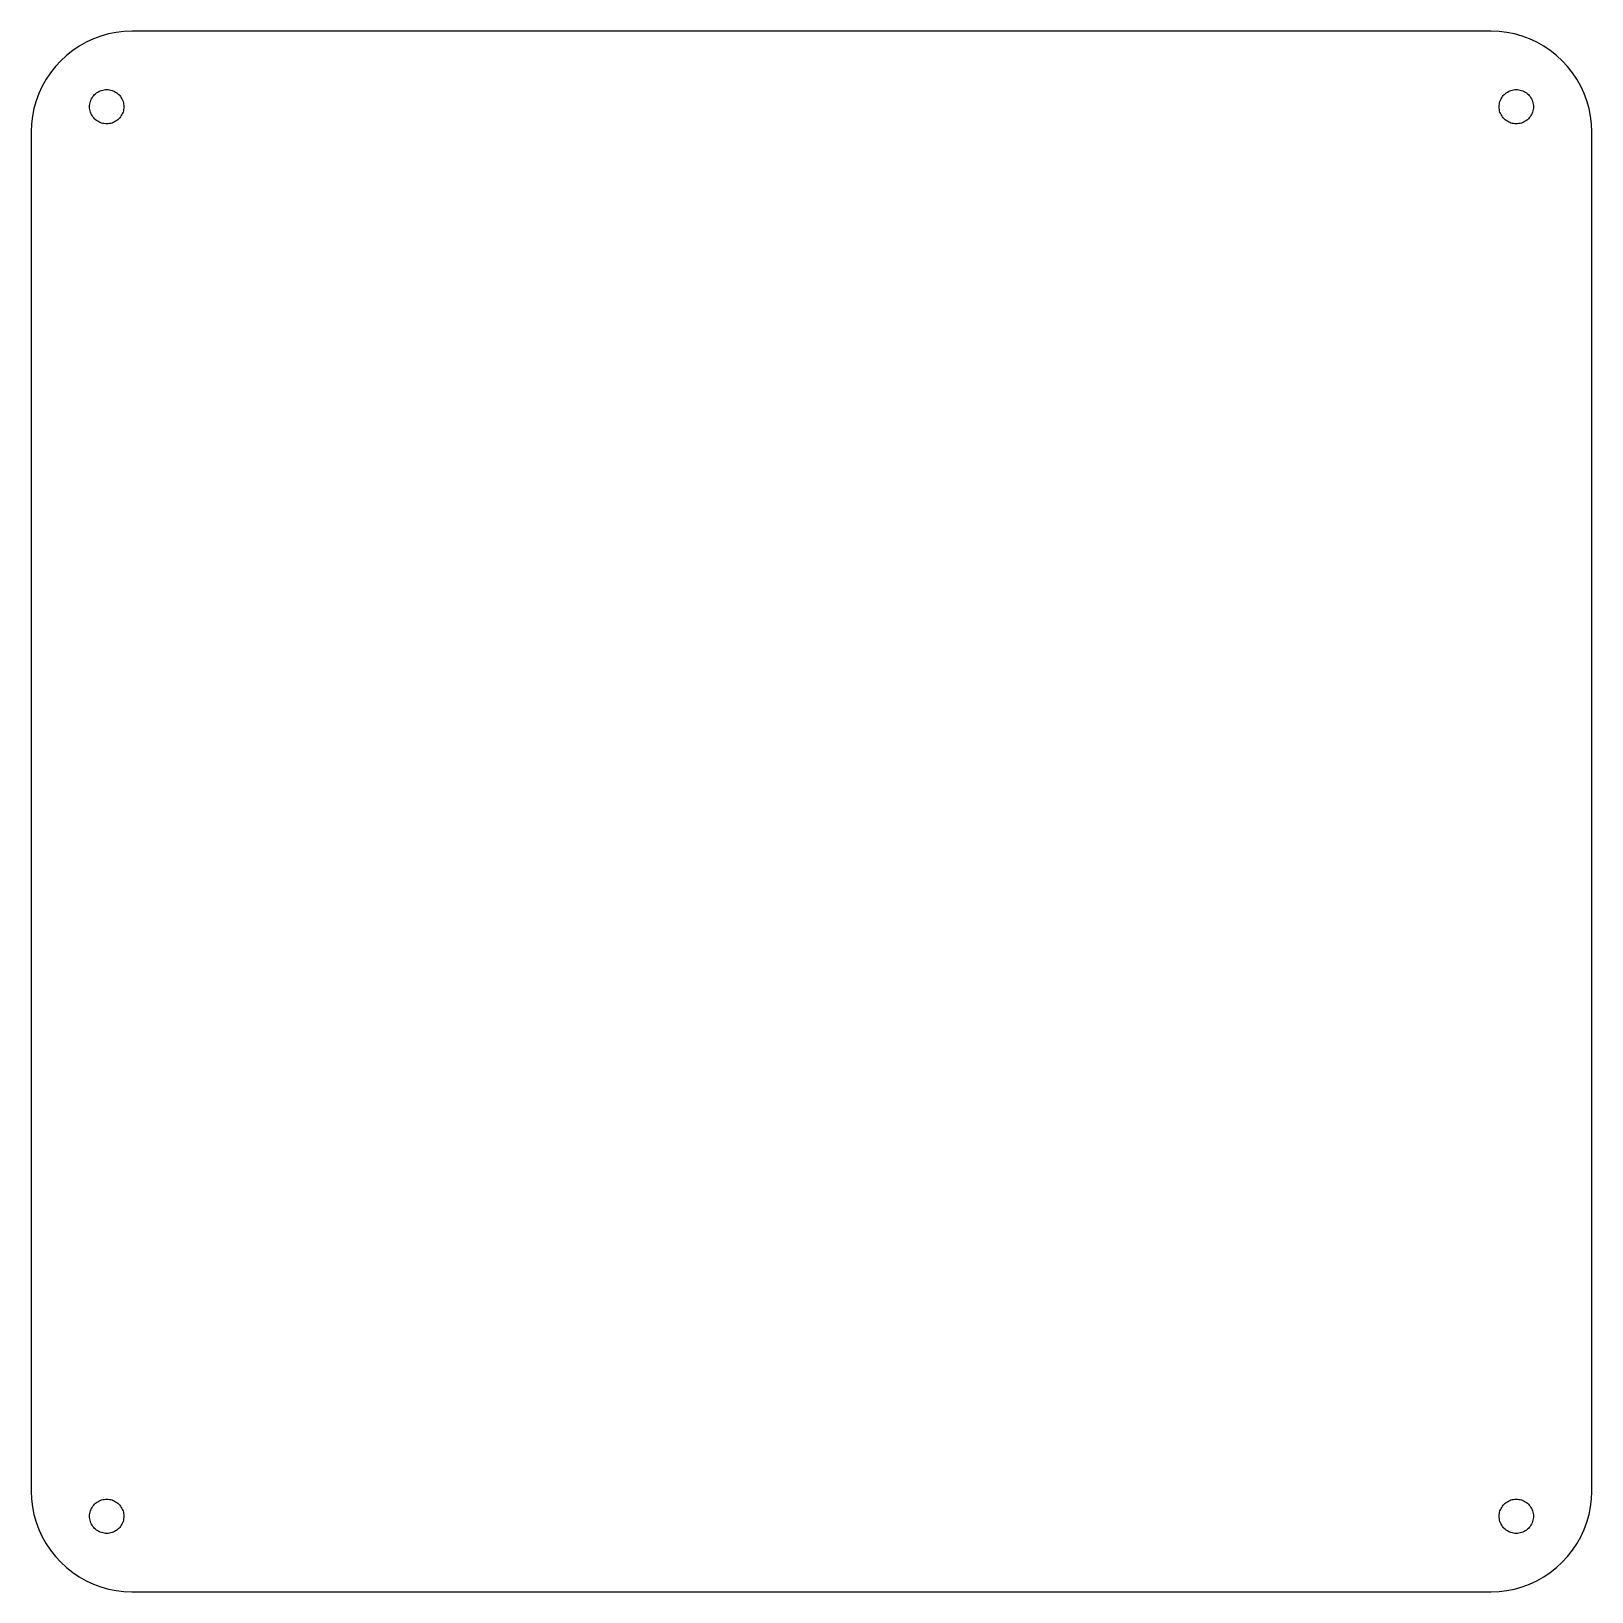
# Model space of a CAD drawing. Header units: metres. Extents: x 0 to 156, y 0 to 156.
import ezdxf

# ---------------------------------------------------------------- set-up
doc = ezdxf.new("R2010")
doc.units = ezdxf.units.M

msp = doc.modelspace()

# ---------------------------------------------------------------- linework, layer by layer
for p, q in [((7.40982, 155.011), (6.67316, 154.739)), ((8.16554, 155.224), (7.40982, 155.011)), ((8.93565, 155.377), (8.16554, 155.224)), ((9.71541, 155.469), (8.93565, 155.377)), ((10.5, 155.5), (9.71541, 155.469)), ((145.5, 155.5), (10.5, 155.5)), ((146.285, 155.469), (145.5, 155.5)), ((147.064, 155.377), (146.285, 155.469)), ((147.834, 155.224), (147.064, 155.377)), ((148.59, 155.011), (147.834, 155.224)), ((149.327, 154.739), (148.59, 155.011)), ((4.62215, 153.59), (4.00551, 153.104)), ((5.27501, 154.026), (4.62215, 153.59)), ((5.96008, 154.41), (5.27501, 154.026)), ((6.67316, 154.739), (5.96008, 154.41)), ((150.04, 154.41), (149.327, 154.739)), ((150.725, 154.026), (150.04, 154.41)), ((151.378, 153.59), (150.725, 154.026)), ((151.994, 153.104), (151.378, 153.59)), ((2.89594, 151.994), (2.40982, 151.378)), ((3.42892, 152.571), (2.89594, 151.994)), ((4.00551, 153.104), (3.42892, 152.571)), ((152.571, 152.571), (151.994, 153.104)), ((153.104, 151.994), (152.571, 152.571)), ((153.59, 151.378), (153.104, 151.994)), ((1.97359, 150.725), (1.58992, 150.04)), ((2.40982, 151.378), (1.97359, 150.725)), ((154.026, 150.725), (153.59, 151.378)), ((154.41, 150.04), (154.026, 150.725)), ((1.2612, 149.327), (0.98943, 148.59)), ((1.58992, 150.04), (1.2612, 149.327)), ((6.48528, 148.772), (6.55051, 148.888)), ((6.55051, 148.888), (6.62466, 148.999)), ((6.62466, 148.999), (6.70731, 149.104)), ((6.70731, 149.104), (6.79791, 149.202)), ((6.79791, 149.202), (6.89594, 149.293)), ((6.89594, 149.293), (7.00076, 149.375)), ((7.00076, 149.375), (7.11174, 149.449)), ((7.11174, 149.449), (7.22821, 149.515)), ((7.22821, 149.515), (7.34943, 149.571)), ((7.34943, 149.571), (7.47467, 149.617)), ((7.47467, 149.617), (7.60313, 149.653)), ((7.60313, 149.653), (7.73405, 149.679)), ((7.73405, 149.679), (7.86661, 149.695)), ((7.86661, 149.695), (8, 149.7)), ((8, 149.7), (8.13338, 149.695)), ((8.13338, 149.695), (8.26593, 149.679)), ((8.26593, 149.679), (8.39685, 149.653)), ((8.39685, 149.653), (8.52531, 149.617)), ((8.52531, 149.617), (8.65056, 149.571)), ((8.65056, 149.571), (8.77177, 149.515)), ((8.77177, 149.515), (8.88824, 149.449)), ((8.88824, 149.449), (8.99922, 149.375)), ((8.99922, 149.375), (9.10405, 149.293)), ((9.10405, 149.293), (9.20207, 149.202)), ((9.20207, 149.202), (9.29268, 149.104)), ((9.29268, 149.104), (9.37532, 148.999)), ((9.37532, 148.999), (9.44948, 148.888)), ((9.44948, 148.888), (9.51471, 148.772)), ((146.485, 148.772), (146.551, 148.888)), ((146.551, 148.888), (146.625, 148.999)), ((146.625, 148.999), (146.707, 149.104)), ((146.707, 149.104), (146.798, 149.202)), ((146.798, 149.202), (146.896, 149.293)), ((146.896, 149.293), (147.001, 149.375)), ((147.001, 149.375), (147.112, 149.449)), ((147.112, 149.449), (147.228, 149.515)), ((147.228, 149.515), (147.349, 149.571)), ((147.349, 149.571), (147.475, 149.617)), ((147.475, 149.617), (147.603, 149.653)), ((147.603, 149.653), (147.734, 149.679)), ((147.734, 149.679), (147.867, 149.695)), ((147.867, 149.695), (148, 149.7)), ((148, 149.7), (148.133, 149.695)), ((148.133, 149.695), (148.266, 149.679)), ((148.266, 149.679), (148.397, 149.653)), ((148.397, 149.653), (148.525, 149.617)), ((148.525, 149.617), (148.651, 149.571)), ((148.651, 149.571), (148.772, 149.515)), ((148.772, 149.515), (148.888, 149.449)), ((148.888, 149.449), (148.999, 149.375)), ((148.999, 149.375), (149.104, 149.293)), ((149.104, 149.293), (149.202, 149.202)), ((149.202, 149.202), (149.293, 149.104)), ((149.293, 149.104), (149.375, 148.999)), ((149.375, 148.999), (149.449, 148.888)), ((149.449, 148.888), (149.515, 148.772)), ((154.739, 149.327), (154.41, 150.04)), ((155.011, 148.59), (154.739, 149.327)), ((0.77629, 147.834), (0.62311, 147.064)), ((0.98943, 148.59), (0.77629, 147.834)), ((6.29999, 148), (6.30524, 148.133)), ((6.30524, 147.867), (6.29999, 148)), ((6.30524, 148.133), (6.32092, 148.266)), ((6.32092, 147.734), (6.30524, 147.867)), ((6.32092, 148.266), (6.34697, 148.397)), ((6.34697, 147.603), (6.32092, 147.734)), ((6.34697, 148.397), (6.38319, 148.525)), ((6.38319, 147.475), (6.34697, 147.603)), ((6.38319, 148.525), (6.4294, 148.651)), ((6.4294, 147.349), (6.38319, 147.475)), ((6.4294, 148.651), (6.48528, 148.772)), ((6.48528, 147.228), (6.4294, 147.349)), ((9.51471, 148.772), (9.57059, 148.651)), ((9.57059, 147.349), (9.51471, 147.228)), ((9.57059, 148.651), (9.61679, 148.525)), ((9.61679, 147.475), (9.57059, 147.349)), ((9.61679, 148.525), (9.65302, 148.397)), ((9.65302, 147.603), (9.61679, 147.475)), ((9.65302, 148.397), (9.67906, 148.266)), ((9.67906, 147.734), (9.65302, 147.603)), ((9.67906, 148.266), (9.69475, 148.133)), ((9.69475, 147.867), (9.67906, 147.734)), ((9.69475, 148.133), (9.7, 148)), ((9.7, 148), (9.69475, 147.867)), ((146.3, 148), (146.305, 148.133)), ((146.305, 147.867), (146.3, 148)), ((146.305, 148.133), (146.321, 148.266)), ((146.321, 147.734), (146.305, 147.867)), ((146.321, 148.266), (146.347, 148.397)), ((146.347, 147.603), (146.321, 147.734)), ((146.347, 148.397), (146.383, 148.525)), ((146.383, 147.475), (146.347, 147.603)), ((146.383, 148.525), (146.429, 148.651)), ((146.429, 147.349), (146.383, 147.475)), ((146.429, 148.651), (146.485, 148.772)), ((146.485, 147.228), (146.429, 147.349)), ((149.515, 148.772), (149.571, 148.651)), ((149.571, 147.349), (149.515, 147.228)), ((149.571, 148.651), (149.617, 148.525)), ((149.617, 147.475), (149.571, 147.349)), ((149.617, 148.525), (149.653, 148.397)), ((149.653, 147.603), (149.617, 147.475)), ((149.653, 148.397), (149.679, 148.266)), ((149.679, 147.734), (149.653, 147.603)), ((149.679, 148.266), (149.695, 148.133)), ((149.695, 147.867), (149.679, 147.734)), ((149.695, 148.133), (149.7, 148)), ((149.7, 148), (149.695, 147.867)), ((155.224, 147.834), (155.011, 148.59)), ((155.377, 147.064), (155.224, 147.834)), ((0.53082, 146.285), (0.5, 145.5)), ((0.62311, 147.064), (0.53082, 146.285)), ((6.55051, 147.112), (6.48528, 147.228)), ((6.62466, 147.001), (6.55051, 147.112)), ((6.70731, 146.896), (6.62466, 147.001)), ((6.79791, 146.798), (6.70731, 146.896)), ((6.89594, 146.707), (6.79791, 146.798)), ((7.00076, 146.625), (6.89594, 146.707)), ((7.11174, 146.551), (7.00076, 146.625)), ((7.22821, 146.485), (7.11174, 146.551)), ((7.34943, 146.429), (7.22821, 146.485)), ((7.47467, 146.383), (7.34943, 146.429)), ((7.60313, 146.347), (7.47467, 146.383)), ((7.73405, 146.321), (7.60313, 146.347)), ((7.86661, 146.305), (7.73405, 146.321)), ((8, 146.3), (7.86661, 146.305)), ((8.13338, 146.305), (8, 146.3)), ((8.26593, 146.321), (8.13338, 146.305)), ((8.39685, 146.347), (8.26593, 146.321)), ((8.52531, 146.383), (8.39685, 146.347)), ((8.65056, 146.429), (8.52531, 146.383)), ((8.77177, 146.485), (8.65056, 146.429)), ((8.88824, 146.551), (8.77177, 146.485)), ((8.99922, 146.625), (8.88824, 146.551)), ((9.10405, 146.707), (8.99922, 146.625)), ((9.20207, 146.798), (9.10405, 146.707)), ((9.29268, 146.896), (9.20207, 146.798)), ((9.37532, 147.001), (9.29268, 146.896)), ((9.44948, 147.112), (9.37532, 147.001)), ((9.51471, 147.228), (9.44948, 147.112)), ((146.551, 147.112), (146.485, 147.228)), ((146.625, 147.001), (146.551, 147.112)), ((146.707, 146.896), (146.625, 147.001)), ((146.798, 146.798), (146.707, 146.896)), ((146.896, 146.707), (146.798, 146.798)), ((147.001, 146.625), (146.896, 146.707)), ((147.112, 146.551), (147.001, 146.625)), ((147.228, 146.485), (147.112, 146.551)), ((147.349, 146.429), (147.228, 146.485)), ((147.475, 146.383), (147.349, 146.429)), ((147.603, 146.347), (147.475, 146.383)), ((147.734, 146.321), (147.603, 146.347)), ((147.867, 146.305), (147.734, 146.321)), ((148, 146.3), (147.867, 146.305)), ((148.133, 146.305), (148, 146.3)), ((148.266, 146.321), (148.133, 146.305)), ((148.397, 146.347), (148.266, 146.321)), ((148.525, 146.383), (148.397, 146.347)), ((148.651, 146.429), (148.525, 146.383)), ((148.772, 146.485), (148.651, 146.429)), ((148.888, 146.551), (148.772, 146.485)), ((148.999, 146.625), (148.888, 146.551)), ((149.104, 146.707), (148.999, 146.625)), ((149.202, 146.798), (149.104, 146.707)), ((149.293, 146.896), (149.202, 146.798)), ((149.375, 147.001), (149.293, 146.896)), ((149.449, 147.112), (149.375, 147.001)), ((149.515, 147.228), (149.449, 147.112)), ((155.469, 146.285), (155.377, 147.064)), ((155.5, 145.5), (155.469, 146.285)), ((0.5, 145.5), (0.5, 10.5)), ((155.5, 10.5), (155.5, 145.5)), ((0.5, 10.5), (0.53082, 9.71541)), ((0.53082, 9.71541), (0.62311, 8.93565)), ((6.89594, 9.29268), (7.00076, 9.37532)), ((7.00076, 9.37532), (7.11174, 9.44948)), ((7.11174, 9.44948), (7.22821, 9.51471)), ((7.22821, 9.51471), (7.34943, 9.57059)), ((7.34943, 9.57059), (7.47467, 9.61679)), ((7.47467, 9.61679), (7.60313, 9.65302)), ((7.60313, 9.65302), (7.73405, 9.67906)), ((7.73405, 9.67906), (7.86661, 9.69475)), ((7.86661, 9.69475), (8, 9.7)), ((8, 9.7), (8.13338, 9.69475)), ((8.13338, 9.69475), (8.26593, 9.67906)), ((8.26593, 9.67906), (8.39685, 9.65302)), ((8.39685, 9.65302), (8.52531, 9.61679)), ((8.52531, 9.61679), (8.65056, 9.57059)), ((8.65056, 9.57059), (8.77177, 9.51471)), ((8.77177, 9.51471), (8.88824, 9.44948)), ((8.88824, 9.44948), (8.99922, 9.37532)), ((8.99922, 9.37532), (9.10405, 9.29268)), ((146.896, 9.29268), (147.001, 9.37532)), ((147.001, 9.37532), (147.112, 9.44948)), ((147.112, 9.44948), (147.228, 9.51471)), ((147.228, 9.51471), (147.349, 9.57059)), ((147.349, 9.57059), (147.475, 9.61679)), ((147.475, 9.61679), (147.603, 9.65302)), ((147.603, 9.65302), (147.734, 9.67906)), ((147.734, 9.67906), (147.867, 9.69475)), ((147.867, 9.69475), (148, 9.7)), ((148, 9.7), (148.133, 9.69475)), ((148.133, 9.69475), (148.266, 9.67906)), ((148.266, 9.67906), (148.397, 9.65302)), ((148.397, 9.65302), (148.525, 9.61679)), ((148.525, 9.61679), (148.651, 9.57059)), ((148.651, 9.57059), (148.772, 9.51471)), ((148.772, 9.51471), (148.888, 9.44948)), ((148.888, 9.44948), (148.999, 9.37532)), ((148.999, 9.37532), (149.104, 9.29268)), ((155.377, 8.93565), (155.469, 9.71541)), ((155.469, 9.71541), (155.5, 10.5)), ((0.62311, 8.93565), (0.77629, 8.16554)), ((0.77629, 8.16554), (0.98943, 7.40982)), ((6.29999, 8), (6.30524, 8.13338)), ((6.30524, 7.86661), (6.29999, 8)), ((6.30524, 8.13338), (6.32092, 8.26593)), ((6.32092, 7.73405), (6.30524, 7.86661)), ((6.32092, 8.26593), (6.34697, 8.39685)), ((6.34697, 8.39685), (6.38319, 8.52531)), ((6.38319, 8.52531), (6.4294, 8.65056)), ((6.4294, 8.65056), (6.48528, 8.77177)), ((6.48528, 8.77177), (6.55051, 8.88824)), ((6.55051, 8.88824), (6.62466, 8.99922)), ((6.62466, 8.99922), (6.70731, 9.10405)), ((6.70731, 9.10405), (6.79791, 9.20207)), ((6.79791, 9.20207), (6.89594, 9.29268)), ((9.10405, 9.29268), (9.20207, 9.20207)), ((9.20207, 9.20207), (9.29268, 9.10405)), ((9.29268, 9.10405), (9.37532, 8.99922)), ((9.37532, 8.99922), (9.44948, 8.88824)), ((9.44948, 8.88824), (9.51471, 8.77177)), ((9.51471, 8.77177), (9.57059, 8.65056)), ((9.57059, 8.65056), (9.61679, 8.52531)), ((9.61679, 8.52531), (9.65302, 8.39685)), ((9.65302, 8.39685), (9.67906, 8.26593)), ((9.67906, 8.26593), (9.69475, 8.13338)), ((9.69475, 7.86661), (9.67906, 7.73405)), ((9.69475, 8.13338), (9.7, 8)), ((9.7, 8), (9.69475, 7.86661)), ((146.3, 8), (146.305, 8.13338)), ((146.305, 7.86661), (146.3, 8)), ((146.305, 8.13338), (146.321, 8.26593)), ((146.321, 7.73405), (146.305, 7.86661)), ((146.321, 8.26593), (146.347, 8.39685)), ((146.347, 8.39685), (146.383, 8.52531)), ((146.383, 8.52531), (146.429, 8.65056)), ((146.429, 8.65056), (146.485, 8.77177)), ((146.485, 8.77177), (146.551, 8.88824)), ((146.551, 8.88824), (146.625, 8.99922)), ((146.625, 8.99922), (146.707, 9.10405)), ((146.707, 9.10405), (146.798, 9.20207)), ((146.798, 9.20207), (146.896, 9.29268)), ((149.104, 9.29268), (149.202, 9.20207)), ((149.202, 9.20207), (149.293, 9.10405)), ((149.293, 9.10405), (149.375, 8.99922)), ((149.375, 8.99922), (149.449, 8.88824)), ((149.449, 8.88824), (149.515, 8.77177)), ((149.515, 8.77177), (149.571, 8.65056)), ((149.571, 8.65056), (149.617, 8.52531)), ((149.617, 8.52531), (149.653, 8.39685)), ((149.653, 8.39685), (149.679, 8.26593)), ((149.679, 8.26593), (149.695, 8.13338)), ((149.695, 7.86661), (149.679, 7.73405)), ((149.695, 8.13338), (149.7, 8)), ((149.7, 8), (149.695, 7.86661)), ((155.011, 7.40982), (155.224, 8.16554)), ((155.224, 8.16554), (155.377, 8.93565)), ((0.98943, 7.40982), (1.2612, 6.67316)), ((1.2612, 6.67316), (1.58992, 5.96008)), ((6.34697, 7.60313), (6.32092, 7.73405)), ((6.38319, 7.47467), (6.34697, 7.60313)), ((6.4294, 7.34943), (6.38319, 7.47467)), ((6.48528, 7.22821), (6.4294, 7.34943)), ((6.55051, 7.11174), (6.48528, 7.22821)), ((6.62466, 7.00076), (6.55051, 7.11174)), ((6.70731, 6.89594), (6.62466, 7.00076)), ((6.79791, 6.79791), (6.70731, 6.89594)), ((6.89594, 6.70731), (6.79791, 6.79791)), ((7.00076, 6.62466), (6.89594, 6.70731)), ((7.11174, 6.55051), (7.00076, 6.62466)), ((7.22821, 6.48528), (7.11174, 6.55051)), ((7.34943, 6.4294), (7.22821, 6.48528)), ((7.47467, 6.38319), (7.34943, 6.4294)), ((7.60313, 6.34697), (7.47467, 6.38319)), ((7.73405, 6.32092), (7.60313, 6.34697)), ((7.86661, 6.30524), (7.73405, 6.32092)), ((8, 6.29999), (7.86661, 6.30524)), ((8.13338, 6.30524), (8, 6.29999)), ((8.26593, 6.32092), (8.13338, 6.30524)), ((8.39685, 6.34697), (8.26593, 6.32092)), ((8.52531, 6.38319), (8.39685, 6.34697)), ((8.65056, 6.4294), (8.52531, 6.38319)), ((8.77177, 6.48528), (8.65056, 6.4294)), ((8.88824, 6.55051), (8.77177, 6.48528)), ((8.99922, 6.62466), (8.88824, 6.55051)), ((9.10405, 6.70731), (8.99922, 6.62466)), ((9.20207, 6.79791), (9.10405, 6.70731)), ((9.29268, 6.89594), (9.20207, 6.79791)), ((9.37532, 7.00076), (9.29268, 6.89594)), ((9.44948, 7.11174), (9.37532, 7.00076)), ((9.51471, 7.22821), (9.44948, 7.11174)), ((9.57059, 7.34943), (9.51471, 7.22821)), ((9.61679, 7.47467), (9.57059, 7.34943)), ((9.65302, 7.60313), (9.61679, 7.47467)), ((9.67906, 7.73405), (9.65302, 7.60313)), ((146.347, 7.60313), (146.321, 7.73405)), ((146.383, 7.47467), (146.347, 7.60313)), ((146.429, 7.34943), (146.383, 7.47467)), ((146.485, 7.22821), (146.429, 7.34943)), ((146.551, 7.11174), (146.485, 7.22821)), ((146.625, 7.00076), (146.551, 7.11174)), ((146.707, 6.89594), (146.625, 7.00076)), ((146.798, 6.79791), (146.707, 6.89594)), ((146.896, 6.70731), (146.798, 6.79791)), ((147.001, 6.62466), (146.896, 6.70731)), ((147.112, 6.55051), (147.001, 6.62466)), ((147.228, 6.48528), (147.112, 6.55051)), ((147.349, 6.4294), (147.228, 6.48528)), ((147.475, 6.38319), (147.349, 6.4294)), ((147.603, 6.34697), (147.475, 6.38319)), ((147.734, 6.32092), (147.603, 6.34697)), ((147.867, 6.30524), (147.734, 6.32092)), ((148, 6.29999), (147.867, 6.30524)), ((148.133, 6.30524), (148, 6.29999)), ((148.266, 6.32092), (148.133, 6.30524)), ((148.397, 6.34697), (148.266, 6.32092)), ((148.525, 6.38319), (148.397, 6.34697)), ((148.651, 6.4294), (148.525, 6.38319)), ((148.772, 6.48528), (148.651, 6.4294)), ((148.888, 6.55051), (148.772, 6.48528)), ((148.999, 6.62466), (148.888, 6.55051)), ((149.104, 6.70731), (148.999, 6.62466)), ((149.202, 6.79791), (149.104, 6.70731)), ((149.293, 6.89594), (149.202, 6.79791)), ((149.375, 7.00076), (149.293, 6.89594)), ((149.449, 7.11174), (149.375, 7.00076)), ((149.515, 7.22821), (149.449, 7.11174)), ((149.571, 7.34943), (149.515, 7.22821)), ((149.617, 7.47467), (149.571, 7.34943)), ((149.653, 7.60313), (149.617, 7.47467)), ((149.679, 7.73405), (149.653, 7.60313)), ((154.41, 5.96008), (154.739, 6.67316)), ((154.739, 6.67316), (155.011, 7.40982)), ((1.58992, 5.96008), (1.97359, 5.27501)), ((1.97359, 5.27501), (2.40982, 4.62215)), ((153.59, 4.62215), (154.026, 5.27501)), ((154.026, 5.27501), (154.41, 5.96008)), ((2.40982, 4.62215), (2.89594, 4.00551)), ((2.89594, 4.00551), (3.42892, 3.42892)), ((3.42892, 3.42892), (4.00551, 2.89594)), ((151.994, 2.89594), (152.571, 3.42892)), ((152.571, 3.42892), (153.104, 4.00551)), ((153.104, 4.00551), (153.59, 4.62215)), ((4.00551, 2.89594), (4.62215, 2.40982)), ((4.62215, 2.40982), (5.27501, 1.97359)), ((5.27501, 1.97359), (5.96008, 1.58992)), ((5.96008, 1.58992), (6.67316, 1.2612)), ((149.327, 1.2612), (150.04, 1.58992)), ((150.04, 1.58992), (150.725, 1.97359)), ((150.725, 1.97359), (151.378, 2.40982)), ((151.378, 2.40982), (151.994, 2.89594)), ((6.67316, 1.2612), (7.40982, 0.98943)), ((7.40982, 0.98943), (8.16554, 0.77629)), ((8.16554, 0.77629), (8.93565, 0.62311)), ((8.93565, 0.62311), (9.71541, 0.53082)), ((9.71541, 0.53082), (10.5, 0.5)), ((10.5, 0.5), (145.5, 0.5)), ((145.5, 0.5), (146.285, 0.53082)), ((146.285, 0.53082), (147.064, 0.62311)), ((147.064, 0.62311), (147.834, 0.77629)), ((147.834, 0.77629), (148.59, 0.98943)), ((148.59, 0.98943), (149.327, 1.2612))]:
    msp.add_line(p, q)

doc.saveas('drawing.dxf')
